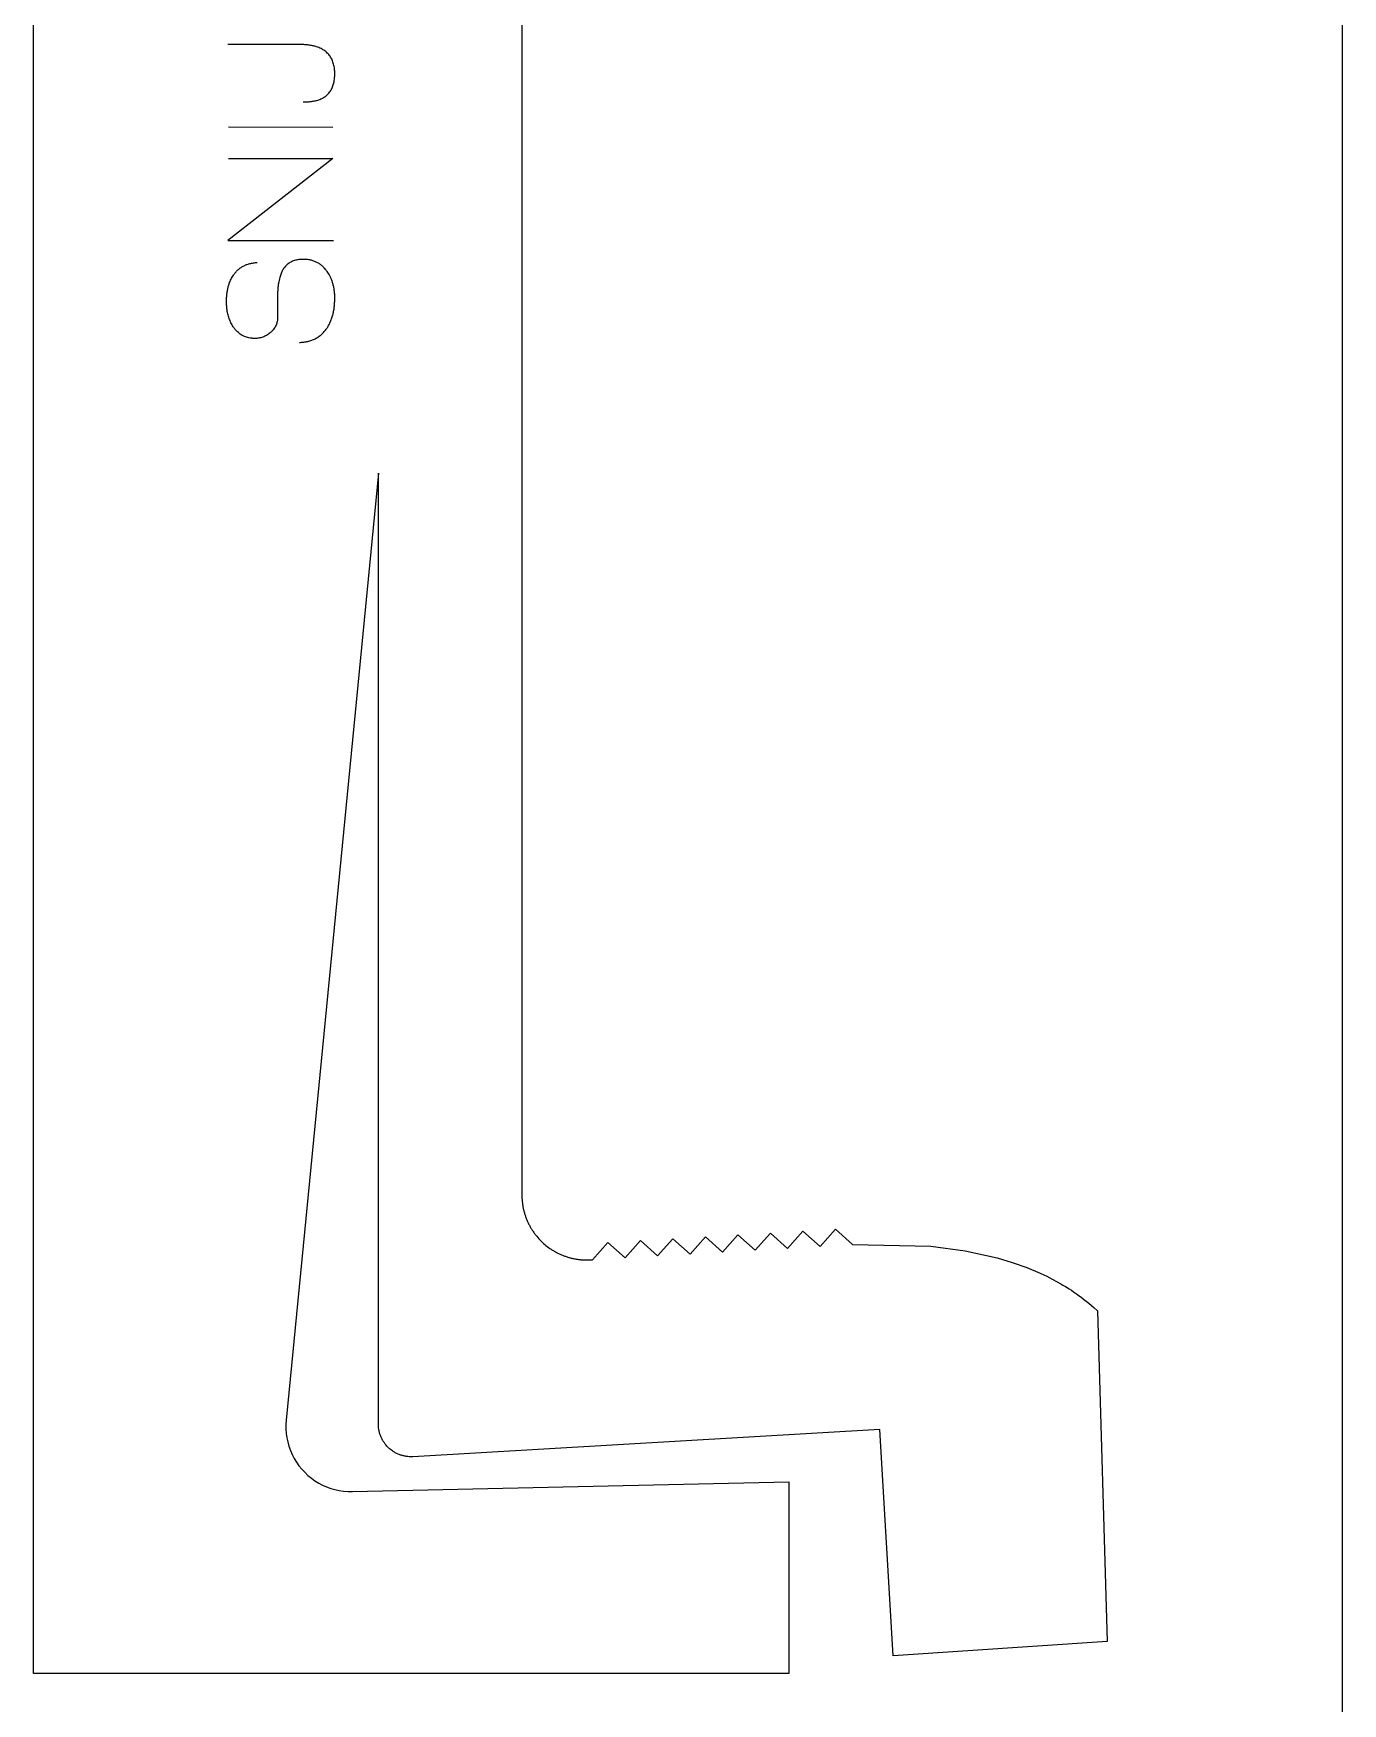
# Model space of a CAD drawing. Extents: x -180 to 180, y -173 to 173.
# Drawn here: x 75.9 to 116.1, y 30.5 to 81.9 of the extents above; entities that cross this region are included whole.
import ezdxf

# ---------------------------------------------------------------- set-up
doc = ezdxf.new("R2010")
doc.units = 0
doc.header["$MEASUREMENT"] = 0
doc.layers.get('0').update_dxf_attribs({"linetype": 'CONTINUOUS'})

msp = doc.modelspace()

# ---------------------------------------------------------------- linework, layer by layer
for p, q in [((116.091, -11), (116.091, 173)), ((75.885, 81), (75.885, 130.54)), ((90.885, 93.653), (90.885, 81)), ((84.09, 81.516), (81.855, 81.516)), ((84.123, 81.515), (84.09, 81.516)), ((84.155, 81.514), (84.123, 81.515)), ((84.187, 81.512), (84.155, 81.514)), ((84.219, 81.51), (84.187, 81.512)), ((84.25, 81.508), (84.219, 81.51)), ((84.28, 81.505), (84.25, 81.508)), ((84.31, 81.502), (84.28, 81.505)), ((84.34, 81.498), (84.31, 81.502)), ((84.368, 81.494), (84.34, 81.498)), ((84.397, 81.489), (84.368, 81.494)), ((84.424, 81.484), (84.397, 81.489)), ((84.452, 81.479), (84.424, 81.484)), ((84.478, 81.473), (84.452, 81.479)), ((84.505, 81.466), (84.478, 81.473)), ((84.53, 81.46), (84.505, 81.466)), ((84.556, 81.452), (84.53, 81.46)), ((84.58, 81.445), (84.556, 81.452)), ((84.616, 81.432), (84.58, 81.445)), ((84.651, 81.419), (84.616, 81.432)), ((84.684, 81.405), (84.651, 81.419)), ((84.717, 81.389), (84.684, 81.405)), ((84.748, 81.373), (84.717, 81.389)), ((84.778, 81.356), (84.748, 81.373)), ((84.807, 81.337), (84.778, 81.356)), ((84.834, 81.318), (84.807, 81.337)), ((84.861, 81.298), (84.834, 81.318)), ((84.886, 81.276), (84.861, 81.298)), ((84.91, 81.254), (84.886, 81.276)), ((84.933, 81.231), (84.91, 81.254)), ((84.954, 81.206), (84.933, 81.231)), ((84.975, 81.181), (84.954, 81.206)), ((84.994, 81.155), (84.975, 81.181)), ((85.012, 81.128), (84.994, 81.155)), ((85.029, 81.1), (85.012, 81.128)), ((85.045, 81.07), (85.029, 81.1)), ((75.885, 31.46), (75.885, 81)), ((85.059, 81.04), (85.045, 81.07)), ((85.072, 81.009), (85.059, 81.04)), ((85.085, 80.977), (85.072, 81.009)), ((85.095, 80.944), (85.085, 80.977)), ((85.105, 80.909), (85.095, 80.944)), ((85.114, 80.874), (85.105, 80.909)), ((85.121, 80.838), (85.114, 80.874)), ((85.127, 80.801), (85.121, 80.838)), ((85.131, 80.776), (85.127, 80.801)), ((85.134, 80.75), (85.131, 80.776)), ((85.136, 80.724), (85.134, 80.75)), ((85.138, 80.697), (85.136, 80.724)), ((85.139, 80.67), (85.138, 80.697)), ((85.14, 80.642), (85.139, 80.67)), ((85.139, 80.56), (85.14, 80.587)), ((85.14, 80.615), (85.14, 80.642)), ((85.14, 80.587), (85.14, 80.615)), ((90.885, 81), (90.885, 68.347)), ((84.98, 80.048), (84.998, 80.072)), ((84.998, 80.072), (85.015, 80.098)), ((85.015, 80.098), (85.031, 80.125)), ((85.031, 80.125), (85.045, 80.152)), ((85.045, 80.152), (85.059, 80.181)), ((85.059, 80.181), (85.072, 80.21)), ((85.072, 80.21), (85.083, 80.241)), ((85.083, 80.241), (85.094, 80.273)), ((85.094, 80.273), (85.103, 80.305)), ((85.103, 80.305), (85.112, 80.339)), ((85.112, 80.339), (85.119, 80.373)), ((85.119, 80.373), (85.125, 80.409)), ((85.125, 80.409), (85.13, 80.445)), ((85.13, 80.445), (85.134, 80.483)), ((85.134, 80.483), (85.136, 80.508)), ((85.136, 80.508), (85.138, 80.534)), ((85.138, 80.534), (85.139, 80.56)), ((84.168, 79.752), (84.199, 79.752)), ((84.199, 79.752), (84.228, 79.752)), ((84.228, 79.752), (84.257, 79.753)), ((84.257, 79.753), (84.286, 79.753)), ((84.286, 79.753), (84.314, 79.755)), ((84.314, 79.755), (84.342, 79.757)), ((84.342, 79.757), (84.369, 79.759)), ((84.369, 79.759), (84.396, 79.762)), ((84.396, 79.762), (84.423, 79.765)), ((84.423, 79.765), (84.448, 79.769)), ((84.448, 79.769), (84.474, 79.773)), ((84.474, 79.773), (84.511, 79.78)), ((84.511, 79.78), (84.547, 79.787)), ((84.547, 79.787), (84.582, 79.796)), ((84.582, 79.796), (84.616, 79.806)), ((84.616, 79.806), (84.649, 79.817)), ((84.649, 79.817), (84.681, 79.829)), ((84.681, 79.829), (84.712, 79.842)), ((84.712, 79.842), (84.741, 79.856)), ((84.741, 79.856), (84.77, 79.87)), ((84.77, 79.87), (84.798, 79.886)), ((84.798, 79.886), (84.824, 79.903)), ((84.824, 79.903), (84.85, 79.921)), ((84.85, 79.921), (84.874, 79.939)), ((84.874, 79.939), (84.897, 79.959)), ((84.897, 79.959), (84.92, 79.98)), ((84.92, 79.98), (84.941, 80.001)), ((84.941, 80.001), (84.961, 80.024)), ((84.961, 80.024), (84.98, 80.048)), ((81.874, 78.989), (85.082, 78.978)), ((85.082, 78.014), (81.855, 75.489)), ((81.871, 78.014), (85.082, 78.014)), ((81.855, 75.489), (85.101, 75.489)), ((82.006, 74.398), (82.026, 74.428)), ((82.026, 74.428), (82.041, 74.449)), ((82.041, 74.449), (82.057, 74.471)), ((82.057, 74.471), (82.073, 74.492)), ((82.073, 74.492), (82.09, 74.513)), ((82.09, 74.513), (82.107, 74.532)), ((82.107, 74.532), (82.125, 74.552)), ((82.125, 74.552), (82.144, 74.57)), ((82.144, 74.57), (82.162, 74.588)), ((82.162, 74.588), (82.182, 74.605)), ((82.182, 74.605), (82.202, 74.621)), ((82.202, 74.621), (82.222, 74.637)), ((82.222, 74.637), (82.243, 74.652)), ((82.243, 74.652), (82.264, 74.667)), ((82.264, 74.667), (82.286, 74.681)), ((82.286, 74.681), (82.308, 74.694)), ((82.308, 74.694), (82.331, 74.706)), ((82.331, 74.706), (82.354, 74.718)), ((82.354, 74.718), (82.378, 74.729)), ((82.378, 74.729), (82.402, 74.74)), ((82.402, 74.74), (82.427, 74.75)), ((82.427, 74.75), (82.452, 74.759)), ((82.452, 74.759), (82.477, 74.767)), ((82.477, 74.767), (82.504, 74.775)), ((82.504, 74.775), (82.53, 74.782)), ((82.53, 74.782), (82.557, 74.789)), ((82.557, 74.789), (82.585, 74.795)), ((82.585, 74.795), (82.613, 74.8)), ((82.613, 74.8), (82.641, 74.805)), ((82.641, 74.805), (82.671, 74.808)), ((82.671, 74.808), (82.7, 74.812)), ((82.7, 74.812), (82.73, 74.814)), ((82.73, 74.814), (82.761, 74.816)), ((83.479, 74.45), (83.469, 74.42)), ((83.49, 74.479), (83.479, 74.45)), ((83.502, 74.506), (83.49, 74.479)), ((83.514, 74.532), (83.502, 74.506)), ((83.526, 74.556), (83.514, 74.532)), ((83.539, 74.578), (83.526, 74.556)), ((83.552, 74.6), (83.539, 74.578)), ((83.569, 74.627), (83.552, 74.6)), ((83.587, 74.652), (83.569, 74.627)), ((83.606, 74.676), (83.587, 74.652)), ((83.626, 74.699), (83.606, 74.676)), ((83.646, 74.721), (83.626, 74.699)), ((83.668, 74.741), (83.646, 74.721)), ((83.69, 74.761), (83.668, 74.741)), ((83.713, 74.779), (83.69, 74.761)), ((83.738, 74.796), (83.713, 74.779)), ((83.763, 74.812), (83.738, 74.796)), ((83.788, 74.827), (83.763, 74.812)), ((83.815, 74.84), (83.788, 74.827)), ((83.843, 74.853), (83.815, 74.84)), ((83.871, 74.864), (83.843, 74.853)), ((83.901, 74.874), (83.871, 74.864)), ((83.931, 74.883), (83.901, 74.874)), ((83.956, 74.889), (83.931, 74.883)), ((83.981, 74.895), (83.956, 74.889)), ((84.007, 74.9), (83.981, 74.895)), ((84.033, 74.904), (84.007, 74.9)), ((84.061, 74.907), (84.033, 74.904)), ((84.088, 74.91), (84.061, 74.907)), ((84.116, 74.912), (84.088, 74.91)), ((84.145, 74.913), (84.116, 74.912)), ((84.174, 74.913), (84.145, 74.913)), ((84.203, 74.913), (84.174, 74.913)), ((84.232, 74.912), (84.203, 74.913)), ((84.26, 74.91), (84.232, 74.912)), ((84.288, 74.907), (84.26, 74.91)), ((84.315, 74.904), (84.288, 74.907)), ((84.342, 74.9), (84.315, 74.904)), ((84.369, 74.895), (84.342, 74.9)), ((84.395, 74.89), (84.369, 74.895)), ((84.421, 74.883), (84.395, 74.89)), ((84.446, 74.876), (84.421, 74.883)), ((84.471, 74.869), (84.446, 74.876)), ((84.496, 74.86), (84.471, 74.869)), ((84.52, 74.851), (84.496, 74.86)), ((84.544, 74.841), (84.52, 74.851)), ((84.567, 74.831), (84.544, 74.841)), ((84.59, 74.82), (84.567, 74.831)), ((84.613, 74.807), (84.59, 74.82)), ((84.635, 74.795), (84.613, 74.807)), ((84.657, 74.781), (84.635, 74.795)), ((84.678, 74.767), (84.657, 74.781)), ((84.699, 74.752), (84.678, 74.767)), ((84.72, 74.736), (84.699, 74.752)), ((84.74, 74.72), (84.72, 74.736)), ((84.76, 74.703), (84.74, 74.72)), ((84.78, 74.685), (84.76, 74.703)), ((84.799, 74.666), (84.78, 74.685)), ((84.817, 74.647), (84.799, 74.666)), ((84.836, 74.627), (84.817, 74.647)), ((84.854, 74.606), (84.836, 74.627)), ((84.871, 74.584), (84.854, 74.606)), ((84.888, 74.562), (84.871, 74.584)), ((84.905, 74.539), (84.888, 74.562)), ((84.926, 74.508), (84.905, 74.539)), ((84.947, 74.476), (84.926, 74.508)), ((84.966, 74.443), (84.947, 74.476)), ((84.985, 74.41), (84.966, 74.443)), ((81.833, 73.884), (81.837, 73.913)), ((81.837, 73.913), (81.841, 73.941)), ((81.841, 73.941), (81.846, 73.968)), ((81.846, 73.968), (81.851, 73.996)), ((81.851, 73.996), (81.857, 74.023)), ((81.857, 74.023), (81.863, 74.049)), ((81.863, 74.049), (81.87, 74.075)), ((81.87, 74.075), (81.877, 74.101)), ((81.877, 74.101), (81.884, 74.126)), ((81.884, 74.126), (81.892, 74.151)), ((81.892, 74.151), (81.9, 74.175)), ((81.9, 74.175), (81.909, 74.199)), ((81.909, 74.199), (81.923, 74.235)), ((81.923, 74.235), (81.938, 74.269)), ((81.938, 74.269), (81.953, 74.303)), ((81.953, 74.303), (81.97, 74.335)), ((81.97, 74.335), (81.988, 74.367)), ((81.988, 74.367), (82.006, 74.398)), ((83.385, 73.912), (83.383, 73.881)), ((83.387, 73.942), (83.385, 73.912)), ((83.388, 73.972), (83.387, 73.942)), ((83.391, 74.001), (83.388, 73.972)), ((83.393, 74.03), (83.391, 74.001)), ((83.396, 74.058), (83.393, 74.03)), ((83.399, 74.086), (83.396, 74.058)), ((83.402, 74.113), (83.399, 74.086)), ((83.406, 74.14), (83.402, 74.113)), ((83.41, 74.166), (83.406, 74.14)), ((83.414, 74.192), (83.41, 74.166)), ((83.418, 74.217), (83.414, 74.192)), ((83.427, 74.266), (83.418, 74.217)), ((83.438, 74.313), (83.427, 74.266)), ((83.449, 74.357), (83.438, 74.313)), ((83.459, 74.389), (83.449, 74.357)), ((83.469, 74.42), (83.459, 74.389)), ((84.997, 74.387), (84.985, 74.41)), ((85.008, 74.364), (84.997, 74.387)), ((85.019, 74.341), (85.008, 74.364)), ((85.029, 74.318), (85.019, 74.341)), ((85.039, 74.294), (85.029, 74.318)), ((85.048, 74.27), (85.039, 74.294)), ((85.057, 74.245), (85.048, 74.27)), ((85.066, 74.221), (85.057, 74.245)), ((85.074, 74.196), (85.066, 74.221)), ((85.081, 74.171), (85.074, 74.196)), ((85.089, 74.145), (85.081, 74.171)), ((85.095, 74.119), (85.089, 74.145)), ((85.101, 74.093), (85.095, 74.119)), ((85.107, 74.067), (85.101, 74.093)), ((85.112, 74.04), (85.107, 74.067)), ((85.117, 74.013), (85.112, 74.04)), ((85.122, 73.986), (85.117, 74.013)), ((85.126, 73.958), (85.122, 73.986)), ((85.129, 73.93), (85.126, 73.958)), ((85.132, 73.902), (85.129, 73.93)), ((81.816, 73.675), (81.817, 73.706)), ((81.816, 73.643), (81.816, 73.675)), ((81.816, 73.611), (81.816, 73.643)), ((81.816, 73.583), (81.816, 73.611)), ((81.816, 73.555), (81.816, 73.583)), ((81.817, 73.527), (81.816, 73.555)), ((81.817, 73.706), (81.819, 73.737)), ((81.819, 73.5), (81.817, 73.527)), ((81.819, 73.737), (81.821, 73.767)), ((81.821, 73.472), (81.819, 73.5)), ((81.821, 73.767), (81.823, 73.797)), ((81.823, 73.446), (81.821, 73.472)), ((81.823, 73.797), (81.826, 73.826)), ((81.825, 73.419), (81.823, 73.446)), ((81.828, 73.392), (81.825, 73.419)), ((81.826, 73.826), (81.829, 73.856)), ((81.829, 73.856), (81.833, 73.884)), ((83.381, 73.785), (83.38, 73.104)), ((83.382, 73.849), (83.381, 73.785)), ((83.383, 73.881), (83.382, 73.849)), ((85.116, 73.386), (85.121, 73.418)), ((85.121, 73.418), (85.125, 73.451)), ((85.125, 73.451), (85.128, 73.484)), ((85.128, 73.484), (85.132, 73.517)), ((85.134, 73.874), (85.132, 73.902)), ((85.132, 73.517), (85.134, 73.551)), ((85.137, 73.845), (85.134, 73.874)), ((85.134, 73.551), (85.136, 73.586)), ((85.136, 73.586), (85.138, 73.62)), ((85.138, 73.816), (85.137, 73.845)), ((85.139, 73.787), (85.138, 73.816)), ((85.138, 73.62), (85.139, 73.655)), ((85.14, 73.757), (85.139, 73.787)), ((85.139, 73.655), (85.14, 73.691)), ((85.14, 73.727), (85.14, 73.757)), ((85.14, 73.691), (85.14, 73.727)), ((81.832, 73.366), (81.828, 73.392)), ((81.836, 73.341), (81.832, 73.366)), ((81.84, 73.315), (81.836, 73.341)), ((81.847, 73.277), (81.84, 73.315)), ((81.855, 73.24), (81.847, 73.277)), ((81.864, 73.204), (81.855, 73.24)), ((81.874, 73.168), (81.864, 73.204)), ((81.884, 73.132), (81.874, 73.168)), ((81.896, 73.098), (81.884, 73.132)), ((81.909, 73.064), (81.896, 73.098)), ((81.922, 73.03), (81.909, 73.064)), ((81.936, 72.998), (81.922, 73.03)), ((81.951, 72.965), (81.936, 72.998)), ((81.968, 72.934), (81.951, 72.965)), ((81.985, 72.903), (81.968, 72.934)), ((82.003, 72.873), (81.985, 72.903)), ((83.335, 72.888), (83.321, 72.86)), ((83.346, 72.917), (83.335, 72.888)), ((83.356, 72.947), (83.346, 72.917)), ((83.365, 72.977), (83.356, 72.947)), ((83.371, 73.008), (83.365, 72.977)), ((83.376, 73.039), (83.371, 73.008)), ((83.379, 73.071), (83.376, 73.039)), ((83.38, 73.104), (83.379, 73.071)), ((84.95, 72.882), (84.964, 72.906)), ((84.964, 72.906), (84.977, 72.931)), ((84.977, 72.931), (84.989, 72.956)), ((84.989, 72.956), (85.001, 72.982)), ((85.001, 72.982), (85.012, 73.008)), ((85.012, 73.008), (85.023, 73.034)), ((85.023, 73.034), (85.033, 73.061)), ((85.033, 73.061), (85.043, 73.089)), ((85.043, 73.089), (85.053, 73.116)), ((85.053, 73.116), (85.062, 73.145)), ((85.062, 73.145), (85.07, 73.173)), ((85.07, 73.173), (85.078, 73.203)), ((85.078, 73.203), (85.086, 73.232)), ((85.086, 73.232), (85.093, 73.262)), ((85.093, 73.262), (85.099, 73.292)), ((85.099, 73.292), (85.105, 73.323)), ((85.105, 73.323), (85.111, 73.355)), ((85.111, 73.355), (85.116, 73.386)), ((82.021, 72.843), (82.003, 72.873)), ((82.037, 72.821), (82.021, 72.843)), ((82.052, 72.799), (82.037, 72.821)), ((82.068, 72.779), (82.052, 72.799)), ((82.085, 72.758), (82.068, 72.779)), ((82.101, 72.739), (82.085, 72.758)), ((82.127, 72.711), (82.101, 72.739)), ((82.154, 72.685), (82.127, 72.711)), ((82.181, 72.661), (82.154, 72.685)), ((82.209, 72.638), (82.181, 72.661)), ((82.238, 72.616), (82.209, 72.638)), ((82.268, 72.596), (82.238, 72.616)), ((82.299, 72.578), (82.268, 72.596)), ((82.33, 72.561), (82.299, 72.578)), ((82.363, 72.546), (82.33, 72.561)), ((82.396, 72.533), (82.363, 72.546)), ((82.43, 72.521), (82.396, 72.533)), ((82.465, 72.511), (82.43, 72.521)), ((82.5, 72.502), (82.465, 72.511)), ((82.537, 72.495), (82.5, 72.502)), ((82.574, 72.489), (82.537, 72.495)), ((82.599, 72.486), (82.574, 72.489)), ((82.625, 72.484), (82.599, 72.486)), ((82.651, 72.483), (82.625, 72.484)), ((82.678, 72.482), (82.651, 72.483)), ((82.715, 72.483), (82.678, 72.482)), ((82.747, 72.484), (82.715, 72.483)), ((82.779, 72.487), (82.747, 72.484)), ((82.81, 72.492), (82.779, 72.487)), ((82.841, 72.498), (82.81, 72.492)), ((82.871, 72.505), (82.841, 72.498)), ((82.901, 72.514), (82.871, 72.505)), ((82.931, 72.524), (82.901, 72.514)), ((82.96, 72.535), (82.931, 72.524)), ((82.989, 72.548), (82.96, 72.535)), ((83.017, 72.562), (82.989, 72.548)), ((83.045, 72.578), (83.017, 72.562)), ((83.072, 72.595), (83.045, 72.578)), ((83.1, 72.613), (83.072, 72.595)), ((83.126, 72.633), (83.1, 72.613)), ((83.153, 72.654), (83.126, 72.633)), ((83.173, 72.671), (83.153, 72.654)), ((83.192, 72.689), (83.173, 72.671)), ((83.211, 72.708), (83.192, 72.689)), ((83.229, 72.726), (83.211, 72.708)), ((83.251, 72.752), (83.229, 72.726)), ((83.271, 72.778), (83.251, 72.752)), ((83.289, 72.805), (83.271, 72.778)), ((83.306, 72.832), (83.289, 72.805)), ((83.321, 72.86), (83.306, 72.832)), ((84.154, 72.366), (84.187, 72.37)), ((84.187, 72.37), (84.22, 72.374)), ((84.22, 72.374), (84.252, 72.379)), ((84.252, 72.379), (84.283, 72.385)), ((84.283, 72.385), (84.314, 72.392)), ((84.314, 72.392), (84.344, 72.4)), ((84.344, 72.4), (84.374, 72.408)), ((84.374, 72.408), (84.403, 72.417)), ((84.403, 72.417), (84.432, 72.427)), ((84.432, 72.427), (84.46, 72.438)), ((84.46, 72.438), (84.487, 72.449)), ((84.487, 72.449), (84.514, 72.461)), ((84.514, 72.461), (84.541, 72.474)), ((84.541, 72.474), (84.567, 72.488)), ((84.567, 72.488), (84.592, 72.503)), ((84.592, 72.503), (84.617, 72.518)), ((84.617, 72.518), (84.642, 72.534)), ((84.642, 72.534), (84.665, 72.551)), ((84.665, 72.551), (84.689, 72.569)), ((84.689, 72.569), (84.712, 72.587)), ((84.712, 72.587), (84.734, 72.606)), ((84.734, 72.606), (84.755, 72.626)), ((84.755, 72.626), (84.777, 72.647)), ((84.777, 72.647), (84.797, 72.669)), ((84.797, 72.669), (84.817, 72.691)), ((84.817, 72.691), (84.837, 72.714)), ((84.837, 72.714), (84.856, 72.738)), ((84.856, 72.738), (84.874, 72.763)), ((84.874, 72.763), (84.892, 72.788)), ((84.892, 72.788), (84.908, 72.811)), ((84.908, 72.811), (84.922, 72.834)), ((84.922, 72.834), (84.937, 72.858)), ((84.937, 72.858), (84.95, 72.882)), ((84.052, 72.36), (84.087, 72.361)), ((84.087, 72.361), (84.121, 72.363)), ((84.121, 72.363), (84.154, 72.366)), ((86.48, 68.347), (83.646, 39.241)), ((86.48, 41.118), (86.48, 68.347)), ((90.885, 68.347), (90.885, 46.414)), ((90.885, 46.414), (90.885, 46.164)), ((90.885, 46.164), (90.885, 46.114)), ((90.885, 46.114), (90.887, 46.064)), ((90.887, 46.064), (90.89, 46.014)), ((90.89, 46.014), (90.895, 45.964)), ((90.895, 45.964), (90.9, 45.914)), ((90.9, 45.914), (90.907, 45.864)), ((90.907, 45.864), (90.911, 45.839)), ((90.911, 45.839), (90.916, 45.813)), ((90.916, 45.813), (90.92, 45.788)), ((90.92, 45.788), (90.925, 45.763)), ((90.925, 45.763), (90.93, 45.738)), ((90.93, 45.738), (90.936, 45.713)), ((90.936, 45.713), (90.942, 45.688)), ((90.942, 45.688), (90.948, 45.664)), ((90.948, 45.664), (90.955, 45.639)), ((90.955, 45.639), (90.962, 45.614)), ((90.962, 45.614), (90.969, 45.589)), ((90.969, 45.589), (90.977, 45.565)), ((90.977, 45.565), (90.984, 45.54)), ((90.984, 45.54), (90.993, 45.516)), ((90.993, 45.516), (91.001, 45.491)), ((91.001, 45.491), (91.01, 45.467)), ((91.01, 45.467), (91.019, 45.443)), ((91.019, 45.443), (91.029, 45.419)), ((91.029, 45.419), (91.038, 45.395)), ((91.038, 45.395), (91.048, 45.371)), ((91.048, 45.371), (91.059, 45.348)), ((91.059, 45.348), (91.069, 45.324)), ((91.069, 45.324), (91.08, 45.301)), ((91.08, 45.301), (91.092, 45.278)), ((91.092, 45.278), (91.103, 45.255)), ((91.103, 45.255), (91.115, 45.232)), ((91.115, 45.232), (91.127, 45.209)), ((91.127, 45.209), (91.14, 45.187)), ((91.14, 45.187), (91.152, 45.164)), ((91.152, 45.164), (91.165, 45.142)), ((91.165, 45.142), (91.179, 45.12)), ((91.179, 45.12), (91.192, 45.098)), ((91.192, 45.098), (91.206, 45.077)), ((91.206, 45.077), (91.22, 45.055)), ((91.22, 45.055), (91.234, 45.034)), ((91.234, 45.034), (91.249, 45.013)), ((91.249, 45.013), (91.264, 44.992)), ((91.264, 44.992), (91.279, 44.972)), ((91.279, 44.972), (91.294, 44.951)), ((91.294, 44.951), (91.31, 44.931)), ((91.31, 44.931), (91.341, 44.892)), ((91.341, 44.892), (91.374, 44.853)), ((91.374, 44.853), (91.407, 44.815)), ((91.407, 44.815), (91.442, 44.779)), ((91.442, 44.779), (91.477, 44.743)), ((91.477, 44.743), (91.512, 44.709)), ((91.512, 44.709), (91.549, 44.675)), ((91.549, 44.675), (91.586, 44.642)), ((93.058, 44.17), (93.528, 44.699)), ((93.528, 44.699), (94.056, 44.229)), ((94.056, 44.229), (94.526, 44.757)), ((94.526, 44.757), (95.055, 44.287)), ((95.055, 44.287), (95.525, 44.815)), ((95.525, 44.815), (96.053, 44.345)), ((96.053, 44.345), (96.523, 44.874)), ((96.523, 44.874), (97.051, 44.404)), ((97.051, 44.404), (97.521, 44.932)), ((97.521, 44.932), (98.05, 44.462)), ((98.05, 44.462), (98.52, 44.99)), ((98.52, 44.99), (99.048, 44.52)), ((99.048, 44.52), (99.518, 45.049)), ((99.518, 45.049), (100.046, 44.579)), ((100.046, 44.579), (100.516, 45.107)), ((100.516, 45.107), (101.044, 44.637)), ((91.586, 44.642), (91.625, 44.61)), ((91.625, 44.61), (91.664, 44.579)), ((91.664, 44.579), (91.705, 44.549)), ((91.705, 44.549), (91.746, 44.519)), ((91.746, 44.519), (91.767, 44.505)), ((91.767, 44.505), (91.788, 44.491)), ((91.788, 44.491), (91.81, 44.477)), ((91.81, 44.477), (91.831, 44.464)), ((91.831, 44.464), (91.853, 44.45)), ((91.853, 44.45), (91.875, 44.437)), ((91.875, 44.437), (91.897, 44.424)), ((91.897, 44.424), (91.92, 44.412)), ((91.92, 44.412), (91.942, 44.4)), ((91.942, 44.4), (91.965, 44.388)), ((91.965, 44.388), (91.988, 44.376)), ((91.988, 44.376), (92.011, 44.365)), ((92.011, 44.365), (92.034, 44.353)), ((92.034, 44.353), (92.058, 44.343)), ((92.058, 44.343), (92.081, 44.332)), ((92.081, 44.332), (92.105, 44.322)), ((92.105, 44.322), (92.129, 44.312)), ((92.129, 44.312), (92.153, 44.302)), ((92.153, 44.302), (92.177, 44.293)), ((92.177, 44.293), (92.201, 44.284)), ((92.201, 44.284), (92.225, 44.276)), ((92.225, 44.276), (92.25, 44.267)), ((92.25, 44.267), (92.274, 44.259)), ((92.274, 44.259), (92.299, 44.251)), ((92.299, 44.251), (92.324, 44.244)), ((92.324, 44.244), (92.348, 44.237)), ((92.348, 44.237), (92.373, 44.23)), ((92.373, 44.23), (92.398, 44.224)), ((92.398, 44.224), (92.423, 44.218)), ((92.423, 44.218), (92.448, 44.212)), ((92.448, 44.212), (92.473, 44.206)), ((92.473, 44.206), (92.498, 44.201)), ((92.498, 44.201), (92.524, 44.197)), ((92.524, 44.197), (92.549, 44.192)), ((92.549, 44.192), (92.574, 44.188)), ((92.574, 44.188), (92.599, 44.184)), ((92.599, 44.184), (92.625, 44.181)), ((92.625, 44.181), (92.65, 44.177)), ((92.65, 44.177), (92.675, 44.175)), ((92.675, 44.175), (92.701, 44.172)), ((92.701, 44.172), (92.751, 44.168)), ((92.751, 44.168), (92.802, 44.165)), ((92.802, 44.165), (92.852, 44.164)), ((92.852, 44.164), (92.902, 44.164)), ((92.902, 44.164), (92.952, 44.165)), ((92.952, 44.165), (93.001, 44.167)), ((93.001, 44.167), (93.058, 44.17)), ((101.044, 44.637), (103.441, 44.583)), ((103.441, 44.583), (104.504, 44.443)), ((104.504, 44.443), (105.488, 44.227)), ((105.488, 44.227), (105.946, 44.09)), ((105.946, 44.09), (105.978, 44.08)), ((105.978, 44.08), (106.392, 43.932)), ((106.392, 43.932), (106.803, 43.759)), ((106.803, 43.759), (106.829, 43.747)), ((106.829, 43.747), (107.006, 43.663)), ((107.006, 43.663), (107.197, 43.566)), ((107.197, 43.566), (107.306, 43.507)), ((107.306, 43.507), (107.438, 43.432)), ((107.438, 43.432), (107.504, 43.393)), ((107.504, 43.393), (107.585, 43.344)), ((107.585, 43.344), (107.698, 43.273)), ((107.698, 43.273), (107.762, 43.231)), ((107.762, 43.231), (107.829, 43.186)), ((107.829, 43.186), (107.888, 43.145)), ((107.888, 43.145), (107.946, 43.104)), ((107.946, 43.104), (108.012, 43.056)), ((108.012, 43.056), (108.054, 43.026)), ((108.054, 43.026), (108.136, 42.963)), ((108.136, 42.963), (108.218, 42.899)), ((108.218, 42.899), (108.298, 42.834)), ((108.298, 42.834), (108.376, 42.767)), ((108.376, 42.767), (108.453, 42.7)), ((108.453, 42.7), (108.566, 42.596)), ((108.566, 42.596), (108.858, 32.435)), ((86.48, 39.118), (86.48, 41.118)), ((83.646, 39.241), (83.637, 39.106)), ((83.637, 39.106), (83.638, 38.971)), ((86.481, 39.08), (86.48, 39.118)), ((86.483, 39.043), (86.481, 39.08)), ((86.486, 39.005), (86.483, 39.043)), ((83.638, 38.971), (83.648, 38.836)), ((83.648, 38.836), (83.667, 38.702)), ((83.667, 38.702), (83.694, 38.57)), ((83.694, 38.57), (83.731, 38.44)), ((86.491, 38.968), (86.486, 39.005)), ((86.495, 38.943), (86.491, 38.968)), ((86.5, 38.918), (86.495, 38.943)), ((86.506, 38.893), (86.5, 38.918)), ((86.512, 38.868), (86.506, 38.893)), ((86.518, 38.843), (86.512, 38.868)), ((86.526, 38.818), (86.518, 38.843)), ((86.534, 38.794), (86.526, 38.818)), ((86.543, 38.77), (86.534, 38.794)), ((86.552, 38.745), (86.543, 38.77)), ((86.562, 38.722), (86.552, 38.745)), ((86.572, 38.698), (86.562, 38.722)), ((86.583, 38.675), (86.572, 38.698)), ((86.595, 38.652), (86.583, 38.675)), ((86.607, 38.629), (86.595, 38.652)), ((86.62, 38.607), (86.607, 38.629)), ((86.634, 38.585), (86.62, 38.607)), ((86.648, 38.563), (86.634, 38.585)), ((86.662, 38.542), (86.648, 38.563)), ((86.677, 38.522), (86.662, 38.542)), ((86.692, 38.501), (86.677, 38.522)), ((86.716, 38.472), (86.692, 38.501)), ((101.881, 38.957), (87.538, 38.119)), ((102.291, 31.997), (101.881, 38.957)), ((83.731, 38.44), (83.777, 38.312)), ((83.777, 38.312), (83.83, 38.188)), ((83.83, 38.188), (83.893, 38.068)), ((83.893, 38.068), (83.963, 37.953)), ((86.741, 38.444), (86.716, 38.472)), ((86.767, 38.416), (86.741, 38.444)), ((86.794, 38.39), (86.767, 38.416)), ((86.821, 38.365), (86.794, 38.39)), ((86.85, 38.341), (86.821, 38.365)), ((86.88, 38.318), (86.85, 38.341)), ((86.911, 38.296), (86.88, 38.318)), ((86.932, 38.281), (86.911, 38.296)), ((86.953, 38.268), (86.932, 38.281)), ((86.975, 38.255), (86.953, 38.268)), ((86.997, 38.242), (86.975, 38.255)), ((87.02, 38.23), (86.997, 38.242)), ((87.043, 38.218), (87.02, 38.23)), ((87.066, 38.207), (87.043, 38.218)), ((87.09, 38.197), (87.066, 38.207)), ((87.114, 38.187), (87.09, 38.197)), ((87.138, 38.178), (87.114, 38.187)), ((87.162, 38.17), (87.138, 38.178)), ((87.187, 38.162), (87.162, 38.17)), ((87.212, 38.154), (87.187, 38.162)), ((87.237, 38.148), (87.212, 38.154)), ((87.262, 38.142), (87.237, 38.148)), ((87.287, 38.137), (87.262, 38.142)), ((87.312, 38.132), (87.287, 38.137)), ((87.337, 38.128), (87.312, 38.132)), ((87.363, 38.125), (87.337, 38.128)), ((87.388, 38.122), (87.363, 38.125)), ((87.426, 38.119), (87.388, 38.122)), ((87.464, 38.118), (87.426, 38.119)), ((87.501, 38.118), (87.464, 38.118)), ((87.538, 38.119), (87.501, 38.118)), ((83.963, 37.953), (84.04, 37.842)), ((84.04, 37.842), (84.126, 37.737)), ((84.126, 37.737), (84.218, 37.638)), ((84.218, 37.638), (84.316, 37.545)), ((84.316, 37.545), (84.42, 37.459)), ((84.42, 37.459), (84.531, 37.381)), ((84.531, 37.381), (84.646, 37.31)), ((84.646, 37.31), (84.765, 37.247)), ((84.765, 37.247), (84.889, 37.192)), ((84.889, 37.192), (85.016, 37.146)), ((85.016, 37.146), (85.146, 37.108)), ((85.146, 37.108), (85.278, 37.079)), ((85.278, 37.079), (85.412, 37.06)), ((85.412, 37.06), (85.546, 37.049)), ((85.546, 37.049), (85.682, 37.048)), ((85.682, 37.048), (99.089, 37.35)), ((99.089, 37.35), (99.089, 31.46)), ((108.858, 32.435), (102.291, 31.997)), ((99.089, 31.46), (75.885, 31.46))]:
    msp.add_line(p, q)

doc.saveas('drawing.dxf')
